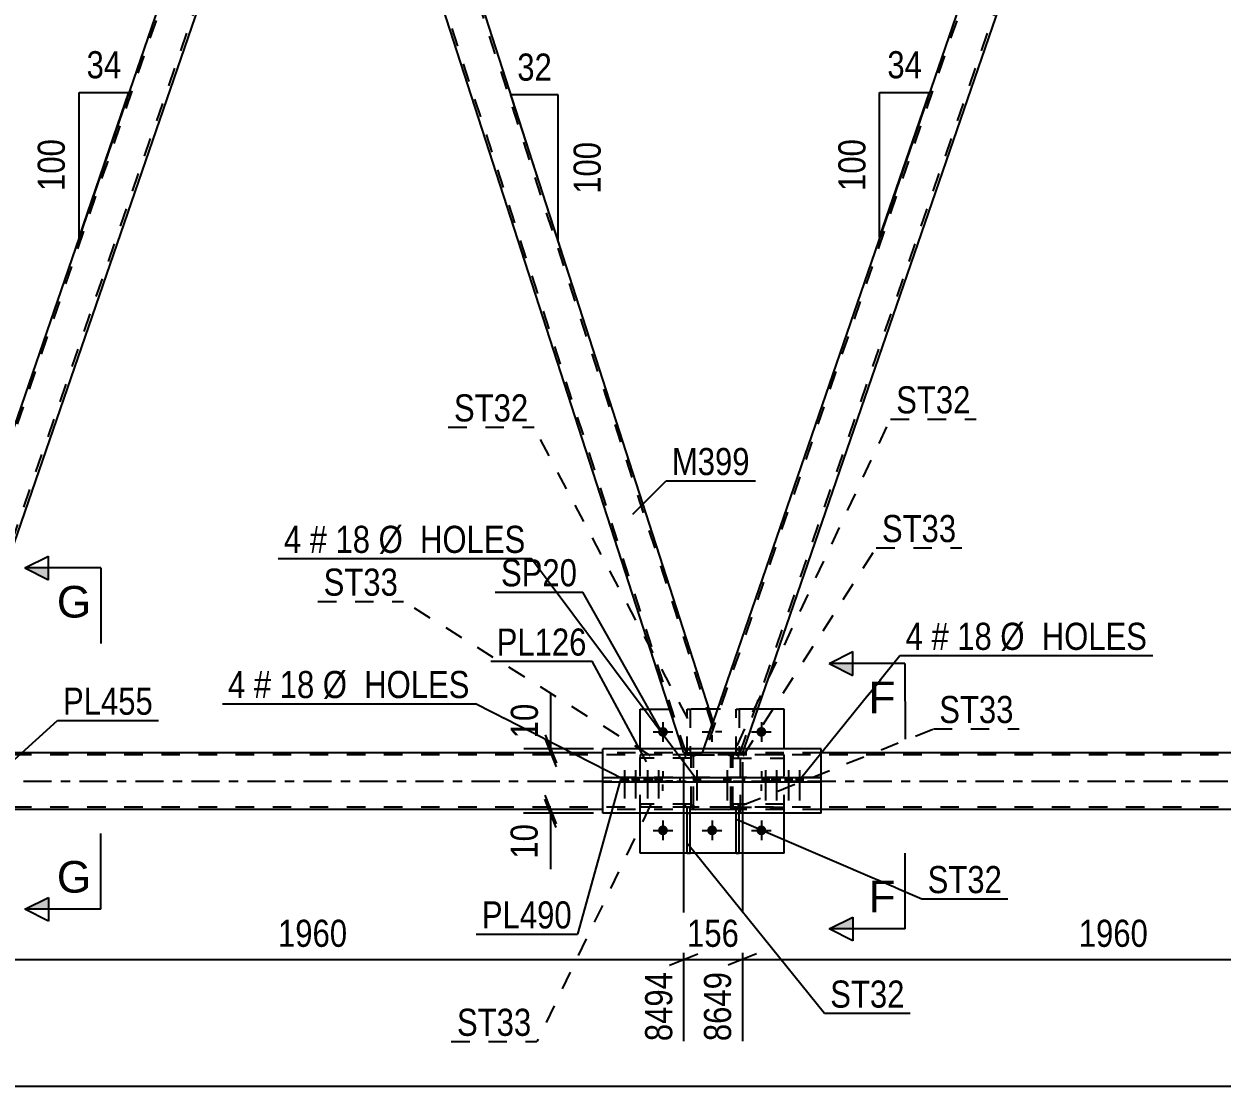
# Model space of a CAD drawing. Header units: millimetres. Extents: x -110 to 731, y -430 to 164.
# Drawn here: x 178.8 to 305.4, y -159 to -46.8 of the extents above; entities that cross this region are included whole.
import ezdxf

# ---------------------------------------------------------------- set-up
doc = ezdxf.new("R2010")
doc.units = ezdxf.units.MM
doc.linetypes.add('DXK_LINE_DOT2', pattern=[3.9198, 1.9599, -1.9599])
doc.linetypes.add('DXK_LINE_DOT3', pattern=[5.9187, 2.979, -0.9799, 0.9799, -0.9799])
doc.styles.add('Arial', font='ARIAL.TTF', dxfattribs={"height": 0.2})
doc.styles.add('Arial Narrow', font='ARIALN.TTF', dxfattribs={"height": 0.2})

# ---------------------------------------------------------------- blocks, each defined once
blk = doc.blocks.new('Part-570343290-41622 - 41617')
at = {"color": 7, "linetype": 'DXK_LINE_DOT2'}
for p, q in [((208.07, -2), (166.14, -123.78)), ((169.86, -123.78), (211.79, -2)), ((207.67, -2.4), (207.81, -2)), ((207.81, -2), (212.04, -2)), ((212.04, -2), (210.55, -6.32)), ((167.03, -120.47), (165.89, -123.78)), ((170.12, -123.78), (165.89, -123.78)), ((170.25, -123.38), (170.12, -123.78))]:
    blk.add_line(p, q, dxfattribs=at)
at = {"color": 2, "linetype": 'Continuous'}
for p, q in [((207.67, -2.4), (167.03, -120.47)), ((210.55, -6.32), (170.25, -123.38))]:
    blk.add_line(p, q, dxfattribs=at)
blk = doc.blocks.new('Part-570343290-41654 - 41617')
at = {"color": 7, "linetype": 'DXK_LINE_DOT2'}
for p, q in [((254.07, -124.03), (254.07, -119.18)), ((254.07, -119.18), (254.39, -119.18)), ((254.39, -119.18), (254.39, -124.03)), ((254.07, -123.43), (254.39, -123.43)), ((254.39, -124.03), (254.07, -124.03))]:
    blk.add_line(p, q, dxfattribs=at)
blk = doc.blocks.new('Part-570343290-41623 - 41617')
at = {"color": 2, "linetype": 'Continuous'}
for p, q in [((211.9, -2.4), (210.55, -6.32)), ((251.64, -120.47), (213.49, -2.4)), ((248.38, -123.38), (210.55, -6.32)), ((250.63, -123.38), (251.64, -120.47))]:
    blk.add_line(p, q, dxfattribs=at)
at = {"color": 7, "linetype": 'DXK_LINE_DOT2'}
for p, q in [((212.04, -2), (211.9, -2.4)), ((213.36, -2), (212.04, -2)), ((251.51, -120.84), (213.11, -2)), ((213.49, -2.4), (213.36, -2)), ((248.76, -123.78), (210.68, -5.94)), ((248.5, -123.78), (248.38, -123.38)), ((248.5, -123.78), (250.49, -123.78)), ((250.49, -123.78), (250.63, -123.38))]:
    blk.add_line(p, q, dxfattribs=at)
blk = doc.blocks.new('Part-570343290-41624 - 41617')
at = {"color": 7, "linetype": 'DXK_LINE_DOT2'}
for p, q in [((292.67, -2), (250.75, -123.78)), ((254.47, -123.78), (296.4, -2)), ((292.28, -2.41), (292.42, -2)), ((292.42, -2), (296.65, -2)), ((296.65, -2), (295.16, -6.32)), ((251.64, -120.47), (250.49, -123.78)), ((254.72, -123.78), (250.49, -123.78)), ((254.86, -123.38), (254.72, -123.78))]:
    blk.add_line(p, q, dxfattribs=at)
at = {"color": 2, "linetype": 'Continuous'}
for p, q in [((292.28, -2.41), (251.64, -120.47)), ((295.16, -6.32), (254.86, -123.38))]:
    blk.add_line(p, q, dxfattribs=at)
blk = doc.blocks.new('Bolt-570343290-41820 - 41617')
at = {"linetype": 'Continuous'}
for points in [[(250.27, -126.41), (249.55, -126.41), (249.55, -126.89), (250.27, -126.89)], [(250.27, -126.41), (249.55, -126.41), (249.55, -126.89), (250.27, -126.89)], [(253.47, -126.41), (252.75, -126.41), (252.75, -126.89), (253.47, -126.89)], [(253.47, -126.41), (252.75, -126.41), (252.75, -126.89), (253.47, -126.89)]]:
    blk.add_hatch(color=1, dxfattribs=at).paths.add_polyline_path(points)
at = {"color": 1, "linetype": 'Continuous'}
for p, q in [((249.55, -126.41), (249.55, -126.89)), ((249.55, -126.41), (249.55, -126.89)), ((249.91, -125.61), (249.91, -128.81)), ((249.91, -125.61), (249.91, -128.81)), ((250.27, -126.41), (250.27, -126.89)), ((250.27, -126.41), (250.27, -126.89)), ((252.75, -126.41), (252.75, -126.89)), ((252.75, -126.41), (252.75, -126.89)), ((253.11, -125.61), (253.11, -128.81)), ((253.11, -125.61), (253.11, -128.81)), ((253.47, -126.41), (253.47, -126.89)), ((253.47, -126.41), (253.47, -126.89))]:
    blk.add_line(p, q, dxfattribs=at)
blk = doc.blocks.new('Part-570343290-41756 - 41617')
at = {"color": 2, "linetype": 'Continuous'}
for p, q in [((239.98, -126.41), (239.98, -126.41)), ((239.98, -126.41), (245.17, -126.41)), ((239.98, -126.89), (239.98, -126.41)), ((245.17, -126.41), (248.11, -126.41)), ((245.17, -126.41), (245.17, -126.89)), ((248.11, -126.41), (254.91, -126.41)), ((248.11, -126.41), (248.11, -126.89)), ((254.91, -126.41), (257.84, -126.41)), ((254.91, -126.41), (254.91, -126.89)), ((257.84, -126.41), (263.03, -126.41)), ((257.84, -126.41), (257.84, -126.89)), ((263.03, -126.89), (263.03, -126.41)), ((245.17, -126.89), (239.98, -126.89)), ((263.03, -126.89), (245.17, -126.89)), ((248.11, -126.89), (245.17, -126.89)), ((254.91, -126.89), (248.11, -126.89)), ((257.84, -126.89), (254.91, -126.89)), ((263.03, -126.89), (257.84, -126.89))]:
    blk.add_line(p, q, dxfattribs=at)
at = {"color": 7, "linetype": 'DXK_LINE_DOT2'}
for p, q in [((263.03, -126.41), (239.98, -126.41)), ((263.03, -126.41), (263.03, -126.41)), ((239.98, -126.89), (239.98, -126.89)), ((245.17, -126.89), (239.98, -126.89)), ((263.03, -126.89), (263.03, -126.89)), ((263.03, -126.89), (263.03, -126.89))]:
    blk.add_line(p, q, dxfattribs=at)
blk = doc.blocks.new('Part-570343290-41693 - 41617')
at = {"color": 2, "linetype": 'Continuous'}
for p, q in [((263.03, -123.38), (239.98, -123.38)), ((239.98, -126.41), (239.98, -123.38)), ((263.03, -126.41), (263.03, -123.38)), ((239.98, -130.18), (239.98, -126.89)), ((263.03, -130.18), (263.03, -126.89)), ((263.03, -130.18), (239.98, -130.18))]:
    blk.add_line(p, q, dxfattribs=at)
at = {"color": 7, "linetype": 'DXK_LINE_DOT2'}
for p, q in [((239.98, -126.89), (239.98, -126.41)), ((263.03, -126.89), (263.03, -126.41))]:
    blk.add_line(p, q, dxfattribs=at)
blk = doc.blocks.new('Part-570343290-41633 - 41617')
at = {"color": 7, "linetype": 'DXK_LINE_DOT2'}
for p, q in [((657.82, -124.02), (-46.17, -124.02)), ((263.03, -123.78), (239.98, -123.78)), ((657.82, -129.54), (-46.17, -129.54)), ((263.03, -129.78), (239.98, -129.78))]:
    blk.add_line(p, q, dxfattribs=at)
at = {"color": 2, "linetype": 'Continuous'}
for p, q in [((239.98, -123.78), (176.91, -123.78)), ((325.55, -123.78), (263.03, -123.78)), ((239.98, -129.78), (176.91, -129.78)), ((325.55, -129.78), (263.03, -129.78))]:
    blk.add_line(p, q, dxfattribs=at)
at = {"color": 7, "linetype": 'DXK_LINE_DOT3'}
blk.add_line((-46.17, -126.78), (657.82, -126.78), dxfattribs=at)
blk = doc.blocks.new('Bolt-570343290-41766 - 41617')
at = {"linetype": 'Continuous'}
for points in [[(246.84, -121.58, -1), (245.8, -121.58, -1)], [(257.24, -121.58, -1), (256.2, -121.58, -1)], [(246.84, -131.98, -1), (245.8, -131.98, -1)], [(252.04, -131.98, -1), (251, -131.98, -1)], [(257.24, -131.98, -1), (256.2, -131.98, -1)]]:
    blk.add_hatch(color=1, dxfattribs=at).paths.add_polyline_path(points)
at = {"color": 1, "linetype": 'Continuous'}
for p, q in [((246.32, -120.54), (246.32, -122.62)), ((251.52, -120.54), (251.52, -121.24)), ((256.72, -120.54), (256.72, -122.62)), ((245.28, -121.58), (247.36, -121.58)), ((250.48, -121.58), (251.17, -121.58)), ((251.52, -122.62), (251.52, -121.93)), ((252.56, -121.58), (251.87, -121.58)), ((255.68, -121.58), (257.76, -121.58)), ((246.32, -125.74), (246.32, -126.44)), ((256.72, -125.74), (256.72, -126.44)), ((245.28, -126.78), (245.97, -126.78)), ((246.32, -127.82), (246.32, -127.13)), ((247.36, -126.78), (246.67, -126.78)), ((255.68, -126.78), (256.37, -126.78)), ((256.72, -127.82), (256.72, -127.13)), ((257.76, -126.78), (257.07, -126.78)), ((246.32, -130.94), (246.32, -133.02)), ((251.52, -130.94), (251.52, -133.02)), ((256.72, -130.94), (256.72, -133.02)), ((245.28, -131.98), (247.36, -131.98)), ((250.48, -131.98), (252.56, -131.98)), ((255.68, -131.98), (257.76, -131.98))]:
    blk.add_line(p, q, dxfattribs=at)
blk = doc.blocks.new('Part-570343290-41649 - 41617')
at = {"color": 7, "linetype": 'DXK_LINE_DOT2'}
for p, q in [((249.61, -123.82), (249.8, -123.78)), ((249.8, -123.78), (249.61, -123.82)), ((249.63, -124.09), (249.71, -124.04)), ((249.71, -124.04), (249.8, -124.02)), ((253.24, -123.78), (249.8, -123.78)), ((249.8, -124.02), (253.24, -124.02)), ((253.24, -123.78), (253.42, -123.82)), ((253.42, -123.82), (253.24, -123.78)), ((253.24, -124.02), (253.33, -124.04)), ((253.33, -124.04), (253.41, -124.09)), ((249.32, -124.26), (249.35, -124.08)), ((249.35, -124.08), (249.32, -124.26)), ((249.32, -129.3), (249.32, -124.26)), ((249.56, -124.26), (249.58, -124.17)), ((249.56, -129.3), (249.56, -124.26)), ((249.58, -124.17), (249.63, -124.09)), ((253.41, -124.09), (253.46, -124.17)), ((253.46, -124.17), (253.48, -124.26)), ((253.48, -129.3), (253.48, -124.26)), ((253.68, -124.08), (253.72, -124.26)), ((253.72, -124.26), (253.68, -124.08)), ((253.72, -129.3), (253.72, -124.26)), ((249.36, -129.49), (249.32, -129.3)), ((249.32, -129.3), (249.36, -129.49)), ((249.58, -129.4), (249.56, -129.3)), ((249.63, -129.47), (249.58, -129.4)), ((249.8, -129.78), (249.62, -129.75)), ((249.62, -129.75), (249.8, -129.78)), ((249.71, -129.53), (249.63, -129.47)), ((249.8, -129.54), (249.71, -129.53)), ((253.24, -129.54), (249.8, -129.54)), ((253.24, -129.78), (249.8, -129.78)), ((253.33, -129.52), (253.24, -129.54)), ((253.42, -129.75), (253.24, -129.78)), ((253.24, -129.78), (253.42, -129.75)), ((253.41, -129.47), (253.33, -129.52)), ((253.46, -129.39), (253.41, -129.47)), ((253.48, -129.3), (253.46, -129.39)), ((253.72, -129.3), (253.68, -129.49)), ((253.68, -129.49), (253.72, -129.3))]:
    blk.add_line(p, q, dxfattribs=at)
at = {"color": 7, "linetype": 'DXK_LINE_DOT3'}
blk.add_line((251.52, -126.78), (251.52, -126.78), dxfattribs=at)
at = {"color": 7, "linetype": 'DXK_LINE_DOT2'}
for centre, start, end in [((249.8, -124.26), 112.5057, 157.5057), ((249.8, -124.26), 112.5057, 157.5057), ((253.24, -124.26), 22.5057, 67.5057), ((253.24, -124.26), 22.5057, 67.5057), ((249.8, -129.3), 202.5057, 247.5057), ((249.8, -129.3), 202.5057, 247.5057), ((253.24, -129.3), 292.5057, 337.5057), ((253.24, -129.3), 292.5057, 337.5057)]:
    blk.add_arc(centre, 0.48, start, end, dxfattribs=at)
blk = doc.blocks.new('Part-570343290-41651 - 41617')
at = {"color": 7, "linetype": 'DXK_LINE_DOT2'}
for p, q in [((249.19, -129.55), (248.87, -129.55)), ((248.87, -130.18), (248.87, -129.55)), ((248.87, -130.15), (249.19, -130.15)), ((249.19, -130.18), (249.19, -129.55))]:
    blk.add_line(p, q, dxfattribs=at)
at = {"color": 2, "linetype": 'Continuous'}
for p, q in [((248.87, -134.38), (248.87, -130.18)), ((249.19, -134.38), (249.19, -130.18)), ((248.87, -134.38), (249.19, -134.38))]:
    blk.add_line(p, q, dxfattribs=at)
blk = doc.blocks.new('Part-570343290-41652 - 41617')
at = {"color": 7, "linetype": 'DXK_LINE_DOT2'}
for p, q in [((254.39, -129.55), (254.07, -129.55)), ((254.07, -130.18), (254.07, -129.55)), ((254.07, -130.15), (254.39, -130.15)), ((254.39, -130.18), (254.39, -129.55))]:
    blk.add_line(p, q, dxfattribs=at)
at = {"color": 2, "linetype": 'Continuous'}
for p, q in [((254.07, -134.38), (254.07, -130.18)), ((254.39, -134.38), (254.39, -130.18)), ((254.07, -134.38), (254.39, -134.38))]:
    blk.add_line(p, q, dxfattribs=at)
blk = doc.blocks.new('Part-570343290-41653 - 41617')
at = {"color": 7, "linetype": 'DXK_LINE_DOT2'}
for p, q in [((248.87, -124.03), (248.87, -119.18)), ((248.87, -119.18), (249.19, -119.18)), ((249.19, -119.18), (249.19, -124.03)), ((248.87, -123.43), (249.19, -123.43)), ((249.19, -124.03), (248.87, -124.03))]:
    blk.add_line(p, q, dxfattribs=at)
blk = doc.blocks.new('Part-570343290-41655 - 41617')
at = {"color": 7, "linetype": 'DXK_LINE_DOT2'}
for p, q in [((249.32, -129.22), (243.92, -129.22)), ((243.92, -129.22), (243.92, -129.54)), ((249.32, -129.54), (243.92, -129.54)), ((248.72, -129.54), (248.72, -129.22)), ((249.32, -129.54), (249.32, -129.22))]:
    blk.add_line(p, q, dxfattribs=at)
blk = doc.blocks.new('Part-570343290-41656 - 41617')
at = {"color": 7, "linetype": 'DXK_LINE_DOT2'}
for p, q in [((249.32, -124.02), (243.92, -124.02)), ((243.92, -124.02), (243.92, -124.34)), ((248.72, -124.34), (248.72, -124.02)), ((249.32, -124.34), (249.32, -124.02)), ((249.32, -124.34), (243.92, -124.34))]:
    blk.add_line(p, q, dxfattribs=at)
blk = doc.blocks.new('Part-570343290-41657 - 41617')
at = {"color": 7, "linetype": 'DXK_LINE_DOT2'}
for p, q in [((259.12, -129.22), (253.72, -129.22)), ((253.72, -129.22), (253.72, -129.54)), ((253.72, -129.54), (259.12, -129.54)), ((254.32, -129.54), (254.32, -129.22)), ((259.12, -129.54), (259.12, -129.22))]:
    blk.add_line(p, q, dxfattribs=at)
blk = doc.blocks.new('Part-570343290-41658 - 41617')
at = {"color": 7, "linetype": 'DXK_LINE_DOT2'}
for p, q in [((259.12, -124.02), (253.72, -124.02)), ((253.72, -124.02), (253.72, -124.34)), ((254.32, -124.34), (254.32, -124.02)), ((259.12, -124.34), (259.12, -124.02)), ((253.72, -124.34), (259.12, -124.34))]:
    blk.add_line(p, q, dxfattribs=at)
blk = doc.blocks.new('Part-570343290-41659 - 41617')
at = {"color": 2, "linetype": 'Continuous'}
for p, q in [((243.92, -123.38), (243.92, -119.18)), ((243.92, -119.18), (247.02, -119.18)), ((252.08, -119.18), (251.22, -119.18)), ((259.12, -119.18), (256.31, -119.18)), ((259.12, -123.38), (259.12, -119.18)), ((243.92, -134.38), (243.92, -130.18)), ((259.12, -134.38), (259.12, -130.18)), ((259.12, -134.38), (243.92, -134.38))]:
    blk.add_line(p, q, dxfattribs=at)
at = {"color": 7, "linetype": 'DXK_LINE_DOT2'}
for p, q in [((251.22, -119.18), (247.02, -119.18)), ((256.31, -119.18), (252.08, -119.18)), ((243.92, -130.18), (243.92, -123.38)), ((259.12, -130.18), (259.12, -123.38))]:
    blk.add_line(p, q, dxfattribs=at)
blk = doc.blocks.new('Part-570343290-41732 - 41617')
at = {"color": 2, "linetype": 'Continuous'}
for p, q in [((296.51, -2.41), (295.16, -6.32)), ((336.25, -120.47), (298.1, -2.41)), ((332.98, -123.38), (295.16, -6.32)), ((336.08, -120.93), (335.24, -123.38)), ((336.25, -120.47), (336.08, -120.93))]:
    blk.add_line(p, q, dxfattribs=at)
at = {"color": 7, "linetype": 'DXK_LINE_DOT2'}
for p, q in [((296.65, -2), (296.51, -2.41)), ((297.97, -2), (296.65, -2)), ((336.11, -120.84), (297.72, -2)), ((298.1, -2.41), (297.97, -2)), ((333.37, -123.78), (295.29, -5.94)), ((336.08, -120.93), (336.23, -120.52)), ((333.11, -123.78), (332.98, -123.38)), ((335.1, -123.78), (333.11, -123.78)), ((335.24, -123.38), (335.1, -123.78))]:
    blk.add_line(p, q, dxfattribs=at)
blk = doc.blocks.new('Part-570343290-41743 - 41617')
at = {"color": 7, "linetype": 'DXK_LINE_DOT2'}
for p, q in [((254.52, -123.38), (248.52, -123.38)), ((248.52, -130.18), (248.52, -123.38)), ((254.52, -130.18), (254.52, -123.38)), ((254.52, -130.18), (248.52, -130.18))]:
    blk.add_line(p, q, dxfattribs=at)
blk = doc.blocks.new('Bolt-570343290-41819 - 41617')
at = {"linetype": 'Continuous'}
for points in [[(242.62, -126.41), (241.9, -126.41), (241.9, -126.89), (242.62, -126.89)], [(243.78, -126.41), (243.06, -126.41), (243.06, -126.89), (243.78, -126.89)], [(245.06, -126.41), (244.34, -126.41), (244.34, -126.89), (245.06, -126.89)], [(246.22, -126.41), (245.5, -126.41), (245.5, -126.89), (246.22, -126.89)]]:
    blk.add_hatch(color=1, dxfattribs=at).paths.add_polyline_path(points)
at = {"color": 1, "linetype": 'Continuous'}
for p, q in [((241.9, -126.41), (241.9, -126.89)), ((242.26, -125.61), (242.26, -128.61)), ((242.62, -126.41), (242.62, -126.89)), ((243.06, -126.41), (243.06, -126.89)), ((243.42, -125.61), (243.42, -128.61)), ((243.78, -126.41), (243.78, -126.89)), ((244.34, -126.41), (244.34, -126.89)), ((244.7, -125.61), (244.7, -128.61)), ((245.06, -126.41), (245.06, -126.89)), ((245.5, -126.41), (245.5, -126.89)), ((245.86, -125.61), (245.86, -128.61)), ((246.22, -126.41), (246.22, -126.89))]:
    blk.add_line(p, q, dxfattribs=at)
blk = doc.blocks.new('Bolt-570343290-41821 - 41617')
at = {"linetype": 'Continuous'}
for points in [[(257.51, -126.41), (256.79, -126.41), (256.79, -126.89), (257.51, -126.89)], [(258.67, -126.41), (257.95, -126.41), (257.95, -126.89), (258.67, -126.89)], [(259.95, -126.41), (259.23, -126.41), (259.23, -126.89), (259.95, -126.89)], [(261.12, -126.41), (260.4, -126.41), (260.4, -126.89), (261.12, -126.89)]]:
    blk.add_hatch(color=1, dxfattribs=at).paths.add_polyline_path(points)
at = {"color": 1, "linetype": 'Continuous'}
for p, q in [((256.79, -126.41), (256.79, -126.89)), ((257.15, -125.61), (257.15, -128.81)), ((257.51, -126.41), (257.51, -126.89)), ((257.95, -126.41), (257.95, -126.89)), ((258.31, -125.61), (258.31, -128.81)), ((258.67, -126.41), (258.67, -126.89)), ((259.23, -126.41), (259.23, -126.89)), ((259.59, -125.61), (259.59, -128.81)), ((259.95, -126.41), (259.95, -126.89)), ((260.4, -126.41), (260.4, -126.89)), ((260.76, -125.61), (260.76, -128.81)), ((261.12, -126.41), (261.12, -126.89))]:
    blk.add_line(p, q, dxfattribs=at)
blk = doc.blocks.new('AngleDimension-570343290-62117 - 41617')
at = {"color": 7, "linetype": 'Continuous'}
for p, q in [((235.24, -54.31), (230.26, -54.31)), ((235.24, -69.73), (230.26, -54.31)), ((235.24, -69.73), (235.24, -54.31)), ((236.31, -73.02), (235.24, -69.73))]:
    blk.add_line(p, q, dxfattribs=at)
at = {"color": 0}
for points in [[(235.18, -53.41), (235.18, -49.21), (230.33, -49.21), (230.33, -53.41)], [(240.34, -58.68), (236.14, -58.68), (236.14, -65.36), (240.34, -65.36)]]:
    blk.add_wipeout(points, dxfattribs=at)
at = {"color": 3, "style": 'Arial Narrow'}
blk.add_text('32', height=2.863, dxfattribs=at).set_placement((230.93, -52.81))
blk.add_text('100', height=2.863, rotation=90.0002, dxfattribs=at).set_placement((239.74, -64.76))
blk = doc.blocks.new('AngleDimension-570343290-62147 - 41617')
at = {"color": 7, "linetype": 'Continuous'}
for p, q in [((269.22, -54.06), (274.5, -54.06)), ((269.22, -69.38), (274.5, -54.06)), ((269.22, -69.38), (269.22, -54.06)), ((272.07, -61.12), (274.5, -54.06))]:
    blk.add_line(p, q, dxfattribs=at)
at = {"color": 0}
for points in [[(274.29, -53.16), (274.29, -48.96), (269.43, -48.96), (269.43, -53.16)], [(268.32, -58.38), (264.12, -58.38), (264.12, -65.06), (268.32, -65.06)]]:
    blk.add_wipeout(points, dxfattribs=at)
at = {"color": 3, "style": 'Arial Narrow'}
blk.add_text('34', height=2.863, dxfattribs=at).set_placement((270.03, -52.56))
blk.add_text('100', height=2.863, rotation=90.0002, dxfattribs=at).set_placement((267.72, -64.46))
blk = doc.blocks.new('StraightDimension-570343290-65293 - 41617')
at = {"color": 7, "linetype": 'Continuous'}
for p, q in [((254.72, -124.78), (254.72, -154.24)), ((333.11, -124.78), (333.11, -156.07)), ((256.22, -145.03), (253.22, -146.23)), ((331.61, -146.23), (334.61, -145.03)), ((254.72, -145.63), (333.11, -145.63))]:
    blk.add_line(p, q, dxfattribs=at)
at = {"color": 0}
blk.add_wipeout([(298.18, -144.88), (298.18, -140.68), (289.66, -140.68), (289.66, -144.88)], dxfattribs=at)
at = {"color": 3, "style": 'Arial Narrow'}
blk.add_text('1960', height=2.863, dxfattribs=at).set_placement((290.26, -144.28))
at = {"color": 0, "linetype": 'Continuous'}
blk.add_wipeout([(332.51, -146.33), (328.31, -146.33), (328.31, -156.67), (332.51, -156.67)], dxfattribs=at)
at = {"color": 3, "linetype": 'Continuous', "style": 'Arial Narrow'}
blk.add_text('10609', height=2.863, rotation=90.0002, dxfattribs=at).set_placement((331.91, -156.07))
blk = doc.blocks.new('AngleDimension-570343290-62119 - 41617')
at = {"color": 7, "linetype": 'Continuous'}
for p, q in [((184.62, -54.06), (189.89, -54.06)), ((184.62, -69.38), (189.89, -54.06)), ((184.62, -69.38), (184.62, -54.06)), ((187.46, -61.12), (189.89, -54.06))]:
    blk.add_line(p, q, dxfattribs=at)
at = {"color": 0}
for points in [[(189.68, -53.16), (189.68, -48.96), (184.82, -48.96), (184.82, -53.16)], [(183.72, -58.38), (179.52, -58.38), (179.52, -65.06), (183.72, -65.06)]]:
    blk.add_wipeout(points, dxfattribs=at)
at = {"color": 3, "style": 'Arial Narrow'}
blk.add_text('34', height=2.863, dxfattribs=at).set_placement((185.42, -52.56))
blk.add_text('100', height=2.863, rotation=90.0002, dxfattribs=at).set_placement((183.12, -64.46))
blk = doc.blocks.new('StraightDimension-570343290-65295 - 41617')
at = {"color": 7, "linetype": 'Continuous'}
for p, q in [((170.12, -124.78), (170.12, -154.24)), ((248.5, -124.78), (248.5, -154.24)), ((171.62, -145.03), (168.62, -146.23)), ((247, -146.23), (250, -145.03)), ((170.12, -145.63), (248.5, -145.63))]:
    blk.add_line(p, q, dxfattribs=at)
at = {"color": 0}
blk.add_wipeout([(213.57, -144.88), (213.57, -140.68), (205.05, -140.68), (205.05, -144.88)], dxfattribs=at)
at = {"color": 3, "style": 'Arial Narrow'}
blk.add_text('1960', height=2.863, dxfattribs=at).set_placement((205.65, -144.28))
at = {"color": 0, "linetype": 'Continuous'}
blk.add_wipeout([(247.9, -146.33), (243.7, -146.33), (243.7, -154.84), (247.9, -154.84)], dxfattribs=at)
at = {"color": 3, "linetype": 'Continuous', "style": 'Arial Narrow'}
blk.add_text('8494', height=2.863, rotation=90.0002, dxfattribs=at).set_placement((247.3, -154.24))
blk = doc.blocks.new('StraightDimension-570343290-62275 - 41617')
at = {"color": 7, "linetype": 'Continuous'}
blk.add_line((-55.67, -158.98), (689.37, -158.98), dxfattribs=at)
blk = doc.blocks.new('StraightDimension-570343290-62504 - 41617')
at = {"color": 7, "linetype": 'Continuous'}
for p, q in [((233.83, -128.28), (235.03, -131.28)), ((235.03, -131.68), (233.83, -128.68)), ((238.98, -129.78), (231.58, -129.78)), ((238.98, -130.18), (231.58, -130.18)), ((234.43, -130.18), (234.43, -129.78)), ((234.43, -130.18), (234.43, -136.09)), ((234.43, -130.18), (234.43, -136.09))]:
    blk.add_line(p, q, dxfattribs=at)
at = {"color": 0}
blk.add_wipeout([(233.68, -130.71), (229.48, -130.71), (229.48, -135.57), (233.68, -135.57)], dxfattribs=at)
at = {"color": 3, "style": 'Arial Narrow'}
blk.add_text('10', height=2.863, rotation=90.0002, dxfattribs=at).set_placement((233.08, -134.97))
blk = doc.blocks.new('StraightDimension-570343290-62506 - 41617')
at = {"color": 7, "linetype": 'Continuous'}
for p, q in [((234.46, -123.38), (234.46, -117.48)), ((234.46, -123.38), (234.46, -117.48)), ((233.86, -121.88), (235.06, -124.88)), ((235.06, -125.28), (233.86, -122.28)), ((238.98, -123.38), (231.61, -123.38)), ((238.98, -123.78), (231.61, -123.78)), ((234.46, -123.78), (234.46, -123.38))]:
    blk.add_line(p, q, dxfattribs=at)
at = {"color": 0}
blk.add_wipeout([(233.71, -118), (229.51, -118), (229.51, -122.86), (233.71, -122.86)], dxfattribs=at)
at = {"color": 3, "style": 'Arial Narrow'}
blk.add_text('10', height=2.863, rotation=90.0002, dxfattribs=at).set_placement((233.11, -122.26))
blk = doc.blocks.new('StraightDimension-570343290-65294 - 41617')
at = {"color": 7, "linetype": 'Continuous'}
for p, q in [((248.5, -124.78), (248.5, -154.24)), ((254.72, -124.78), (254.72, -154.24)), ((247, -146.23), (250, -145.03)), ((256.22, -145.03), (253.22, -146.23)), ((248.5, -145.63), (254.72, -145.63))]:
    blk.add_line(p, q, dxfattribs=at)
at = {"color": 0}
blk.add_wipeout([(254.96, -144.88), (254.96, -140.68), (248.27, -140.68), (248.27, -144.88)], dxfattribs=at)
at = {"color": 0, "linetype": 'Continuous'}
blk.add_wipeout([(254.12, -146.33), (249.92, -146.33), (249.92, -154.84), (254.12, -154.84)], dxfattribs=at)
at = {"color": 3, "style": 'Arial Narrow'}
blk.add_text('156', height=2.863, dxfattribs=at).set_placement((248.87, -144.28))
at = {"color": 3, "linetype": 'Continuous', "style": 'Arial Narrow'}
blk.add_text('8649', height=2.863, rotation=90.0002, dxfattribs=at).set_placement((253.52, -154.24))
blk = doc.blocks.new('SectionMark-570343290-88033 - 41617')
at = {"linetype": 'Continuous'}
for points in [[(266.39, -114.36), (266.39, -115.61), (263.89, -114.36)], [(266.4, -141.13), (266.4, -142.38), (263.9, -142.38)]]:
    blk.add_hatch(color=6, dxfattribs=at).paths.add_polyline_path(points)
at = {"color": 6, "linetype": 'Continuous'}
for p, q in [((263.89, -114.36), (266.39, -113.11)), ((266.39, -115.61), (266.39, -113.11)), ((271.89, -114.36), (263.89, -114.36)), ((263.89, -114.36), (266.39, -115.61)), ((271.89, -114.36), (271.9, -122.36)), ((271.9, -142.38), (271.9, -134.38)), ((263.9, -142.38), (266.4, -141.13)), ((266.4, -141.13), (266.4, -143.63)), ((271.9, -142.38), (263.9, -142.38)), ((266.4, -143.63), (263.9, -142.38))]:
    blk.add_line(p, q, dxfattribs=at)
at = {"color": 0, "linetype": 'Continuous'}
for points in [[(270.89, -119.61), (270.89, -116.11), (268.04, -116.11), (268.04, -119.61)], [(270.9, -140.63), (270.9, -137.13), (268.05, -137.13), (268.05, -140.63)]]:
    blk.add_wipeout(points, dxfattribs=at)
at = {"color": 3, "linetype": 'Continuous', "style": 'Arial'}
for p in [(268.04, -119.61), (268.05, -140.63)]:
    blk.add_text('F', height=3.34, rotation=0.0057, dxfattribs=at).set_placement(p)
blk = doc.blocks.new('Mark-570343290-88238 - 41617')
at = {"color": 0}
blk.add_wipeout([(232.1, -88.8), (232.1, -85.8), (224.24, -85.8), (224.24, -88.8)], dxfattribs=at)
blk.add_wipeout([(232.1, -88.8), (232.1, -85.8), (224.24, -85.8), (224.24, -88.8)], dxfattribs=at)
at = {"color": 30, "linetype": 'DXK_LINE_DOT2'}
for p in [(223.64, -89.4), (248.95, -120.17)]:
    blk.add_line(p, (232.7, -89.4), dxfattribs=at)
at = {"color": 3, "style": 'Arial Narrow'}
blk.add_text('ST32', height=2.863, dxfattribs=at).set_placement((224.24, -88.8))
blk = doc.blocks.new('Mark-570343290-57624 - 41617')
at = {"color": 0}
blk.add_wipeout([(255.49, -94.46), (255.49, -91.46), (247.27, -91.46), (247.27, -94.46)], dxfattribs=at)
blk.add_wipeout([(255.49, -94.46), (255.49, -91.46), (247.27, -91.46), (247.27, -94.46)], dxfattribs=at)
at = {"color": 30, "linetype": 'Continuous'}
for p, q in [((243.13, -98.6), (246.67, -95.06)), ((246.67, -95.06), (256.09, -95.06))]:
    blk.add_line(p, q, dxfattribs=at)
at = {"color": 3, "style": 'Arial Narrow'}
blk.add_text('M399', height=2.863, dxfattribs=at).set_placement((247.27, -94.46))
blk = doc.blocks.new('Mark-570343290-58076 - 41617')
at = {"color": 0}
blk.add_wipeout([(238.25, -113.53), (238.25, -110.53), (228.75, -110.53), (228.75, -113.53)], dxfattribs=at)
blk.add_wipeout([(238.25, -113.53), (238.25, -110.53), (228.75, -110.53), (228.75, -113.53)], dxfattribs=at)
at = {"color": 30, "linetype": 'Continuous'}
for p in [(228.15, -114.13), (244.6, -124.76)]:
    blk.add_line(p, (238.85, -114.13), dxfattribs=at)
at = {"color": 3, "style": 'Arial Narrow'}
blk.add_text('PL126', height=2.863, dxfattribs=at).set_placement((228.75, -113.53))
blk = doc.blocks.new('Mark-570343290-88235 - 41617')
at = {"color": 0}
blk.add_wipeout([(282.15, -138.61), (282.15, -135.61), (274.29, -135.61), (274.29, -138.61)], dxfattribs=at)
blk.add_wipeout([(282.15, -138.61), (282.15, -135.61), (274.29, -135.61), (274.29, -138.61)], dxfattribs=at)
at = {"color": 30, "linetype": 'Continuous'}
for p, q in [((254.17, -130.83), (273.69, -139.21)), ((273.69, -139.21), (282.75, -139.21))]:
    blk.add_line(p, q, dxfattribs=at)
at = {"color": 3, "style": 'Arial Narrow'}
blk.add_text('ST32', height=2.863, dxfattribs=at).set_placement((274.29, -138.61))
blk = doc.blocks.new('SectionMark-570343290-86918 - 41617')
at = {"linetype": 'Continuous'}
for points in [[(181.41, -104.26), (181.41, -105.51), (178.91, -104.26)], [(181.41, -139.06), (181.41, -140.31), (178.91, -140.31)]]:
    blk.add_hatch(color=6, dxfattribs=at).paths.add_polyline_path(points)
at = {"color": 6, "linetype": 'Continuous'}
for p, q in [((178.91, -104.26), (181.41, -103.01)), ((181.41, -105.51), (181.41, -103.01)), ((186.91, -104.26), (178.91, -104.26)), ((178.91, -104.26), (181.41, -105.51)), ((186.91, -104.26), (186.91, -112.26)), ((186.91, -140.31), (186.91, -132.31)), ((178.91, -140.31), (181.41, -139.06)), ((181.41, -139.06), (181.41, -141.56)), ((186.91, -140.31), (178.91, -140.31)), ((181.41, -141.56), (178.91, -140.31))]:
    blk.add_line(p, q, dxfattribs=at)
at = {"color": 0, "linetype": 'Continuous'}
for points in [[(185.91, -109.51), (185.91, -106.01), (182.28, -106.01), (182.28, -109.51)], [(185.91, -138.56), (185.91, -135.06), (182.28, -135.06), (182.28, -138.56)]]:
    blk.add_wipeout(points, dxfattribs=at)
at = {"color": 3, "linetype": 'Continuous', "style": 'Arial'}
for p in [(182.28, -109.51), (182.28, -138.56)]:
    blk.add_text('G', height=3.34, dxfattribs=at).set_placement(p)
blk = doc.blocks.new('Mark-570343290-58086 - 41617')
at = {"color": 0}
blk.add_wipeout([(237.25, -106.21), (237.25, -103.21), (229.21, -103.21), (229.21, -106.21)], dxfattribs=at)
blk.add_wipeout([(237.25, -106.21), (237.25, -103.21), (229.21, -103.21), (229.21, -106.21)], dxfattribs=at)
at = {"color": 30, "linetype": 'Continuous'}
for p in [(228.61, -106.81), (246.03, -121.29)]:
    blk.add_line(p, (237.85, -106.81), dxfattribs=at)
at = {"color": 3, "style": 'Arial Narrow'}
blk.add_text('SP20', height=2.863, dxfattribs=at).set_placement((229.21, -106.21))
blk = doc.blocks.new('Mark-570343290-58069 - 41617')
at = {"color": 0}
blk.add_wipeout([(192.43, -119.77), (192.43, -116.77), (182.93, -116.77), (182.93, -119.77)], dxfattribs=at)
blk.add_wipeout([(192.43, -119.77), (192.43, -116.77), (182.93, -116.77), (182.93, -119.77)], dxfattribs=at)
at = {"color": 30, "linetype": 'Continuous'}
for p, q in [((175.46, -126.6), (182.33, -120.37)), ((182.33, -120.37), (193.03, -120.37))]:
    blk.add_line(p, q, dxfattribs=at)
at = {"color": 3, "style": 'Arial Narrow'}
blk.add_text('PL455', height=2.863, dxfattribs=at).set_placement((182.93, -119.77))
blk = doc.blocks.new('Mark-570343290-58079 - 41617')
at = {"color": 0}
blk.add_wipeout([(236.7, -142.34), (236.7, -139.34), (227.19, -139.34), (227.19, -142.34)], dxfattribs=at)
blk.add_wipeout([(236.7, -142.34), (236.7, -139.34), (227.19, -139.34), (227.19, -142.34)], dxfattribs=at)
at = {"color": 30, "linetype": 'Continuous'}
for p in [(241.84, -126.6), (226.59, -142.94)]:
    blk.add_line(p, (237.3, -142.94), dxfattribs=at)
at = {"color": 3, "style": 'Arial Narrow'}
blk.add_text('PL490', height=2.863, dxfattribs=at).set_placement((227.19, -142.34))
blk = doc.blocks.new('Mark-570343290-88199 - 41617')
at = {"color": 0}
blk.add_wipeout([(232.41, -153.68), (232.41, -150.68), (224.56, -150.68), (224.56, -153.68)], dxfattribs=at)
blk.add_wipeout([(232.41, -153.68), (232.41, -150.68), (224.56, -150.68), (224.56, -153.68)], dxfattribs=at)
at = {"color": 30, "linetype": 'DXK_LINE_DOT2'}
for p in [(245.01, -129.3), (223.96, -154.28)]:
    blk.add_line(p, (233.01, -154.28), dxfattribs=at)
at = {"color": 3, "style": 'Arial Narrow'}
blk.add_text('ST33', height=2.863, dxfattribs=at).set_placement((224.56, -153.68))
blk = doc.blocks.new('Mark-570343290-88208 - 41617')
at = {"color": 0}
blk.add_wipeout([(277.31, -101.54), (277.31, -98.54), (269.46, -98.54), (269.46, -101.54)], dxfattribs=at)
blk.add_wipeout([(277.31, -101.54), (277.31, -98.54), (269.46, -98.54), (269.46, -101.54)], dxfattribs=at)
at = {"color": 30, "linetype": 'DXK_LINE_DOT2'}
for p, q in [((254.81, -124.1), (268.86, -102.14)), ((268.86, -102.14), (277.91, -102.14))]:
    blk.add_line(p, q, dxfattribs=at)
at = {"color": 3, "style": 'Arial Narrow'}
blk.add_text('ST33', height=2.863, dxfattribs=at).set_placement((269.46, -101.54))
blk = doc.blocks.new('Mark-570343290-88202 - 41617')
at = {"color": 0}
blk.add_wipeout([(218.32, -107.2), (218.32, -104.2), (210.47, -104.2), (210.47, -107.2)], dxfattribs=at)
blk.add_wipeout([(218.32, -107.2), (218.32, -104.2), (210.47, -104.2), (210.47, -107.2)], dxfattribs=at)
at = {"color": 30, "linetype": 'DXK_LINE_DOT2'}
for p in [(209.87, -107.8), (245.01, -124.1)]:
    blk.add_line(p, (218.92, -107.8), dxfattribs=at)
at = {"color": 3, "style": 'Arial Narrow'}
blk.add_text('ST33', height=2.863, dxfattribs=at).set_placement((210.47, -107.2))
blk = doc.blocks.new('Mark-570343290-88205 - 41617')
at = {"color": 0}
blk.add_wipeout([(283.37, -120.65), (283.37, -117.65), (275.52, -117.65), (275.52, -120.65)], dxfattribs=at)
blk.add_wipeout([(283.37, -120.65), (283.37, -117.65), (275.52, -117.65), (275.52, -120.65)], dxfattribs=at)
at = {"color": 30, "linetype": 'DXK_LINE_DOT2'}
for p, q in [((254.81, -129.3), (274.92, -121.25)), ((274.92, -121.25), (283.97, -121.25))]:
    blk.add_line(p, q, dxfattribs=at)
at = {"color": 3, "style": 'Arial Narrow'}
blk.add_text('ST33', height=2.863, dxfattribs=at).set_placement((275.52, -120.65))
blk = doc.blocks.new('Mark-570343290-88232 - 41617')
at = {"color": 0}
blk.add_wipeout([(271.85, -150.7), (271.85, -147.7), (264, -147.7), (264, -150.7)], dxfattribs=at)
blk.add_wipeout([(271.85, -150.7), (271.85, -147.7), (264, -147.7), (264, -150.7)], dxfattribs=at)
at = {"color": 30, "linetype": 'Continuous'}
for p, q in [((248.95, -133.4), (263.4, -151.3)), ((263.4, -151.3), (272.45, -151.3))]:
    blk.add_line(p, q, dxfattribs=at)
at = {"color": 3, "style": 'Arial Narrow'}
blk.add_text('ST32', height=2.863, dxfattribs=at).set_placement((264, -150.7))
blk = doc.blocks.new('Mark-570343290-88241 - 41617')
at = {"color": 0}
blk.add_wipeout([(278.82, -87.95), (278.82, -84.95), (270.97, -84.95), (270.97, -87.95)], dxfattribs=at)
blk.add_wipeout([(278.82, -87.95), (278.82, -84.95), (270.97, -84.95), (270.97, -87.95)], dxfattribs=at)
at = {"color": 30, "linetype": 'DXK_LINE_DOT2'}
for p, q in [((254.15, -123.05), (270.37, -88.55)), ((270.37, -88.55), (279.42, -88.55))]:
    blk.add_line(p, q, dxfattribs=at)
at = {"color": 3, "style": 'Arial Narrow'}
blk.add_text('ST32', height=2.863, dxfattribs=at).set_placement((270.97, -87.95))
blk = doc.blocks.new('Mark-570343290-88270 - 41617')
at = {"color": 0}
for points in [[(202.2, -118.01), (202.2, -115.01), (200.37, -115.01), (200.37, -118.01)], [(204.93, -118.01), (204.93, -115.01), (203.1, -115.01), (203.1, -118.01)], [(209.48, -118.01), (209.48, -115.01), (205.83, -115.01), (205.83, -118.01)], [(225.91, -118.01), (225.91, -115.01), (210.38, -115.01), (210.38, -118.01)]]:
    blk.add_wipeout(points, dxfattribs=at)
for points in [[(202.2, -118.01), (202.2, -115.01), (200.37, -115.01), (200.37, -118.01)], [(204.93, -118.01), (204.93, -115.01), (203.1, -115.01), (203.1, -118.01)], [(209.48, -118.01), (209.48, -115.01), (205.83, -115.01), (205.83, -118.01)], [(225.91, -118.01), (225.91, -115.01), (210.38, -115.01), (210.38, -118.01)]]:
    blk.add_wipeout(points, dxfattribs=at)
at = {"color": 7, "linetype": 'Continuous'}
for p in [(199.77, -118.61), (242.26, -126.65)]:
    blk.add_line(p, (226.51, -118.61), dxfattribs=at)
at = {"color": 3, "style": 'Arial Narrow'}
for s, height, p in [('4', 2.86, (200.37, -118.01)), ('#', 2.86, (203.1, -118.01)), ('18', 2.863, (205.83, -118.01)), ('Ø  HOLES', 2.863, (210.38, -118.01))]:
    blk.add_text(s, height=height, dxfattribs=at).set_placement(p)
blk = doc.blocks.new('Mark-570343290-88271 - 41617')
at = {"color": 0}
for points in [[(208.1, -102.68), (208.1, -99.68), (206.27, -99.68), (206.27, -102.68)], [(210.82, -102.68), (210.82, -99.68), (209, -99.68), (209, -102.68)], [(215.38, -102.68), (215.38, -99.68), (211.72, -99.68), (211.72, -102.68)], [(231.81, -102.68), (231.81, -99.68), (216.28, -99.68), (216.28, -102.68)]]:
    blk.add_wipeout(points, dxfattribs=at)
for points in [[(208.1, -102.68), (208.1, -99.68), (206.27, -99.68), (206.27, -102.68)], [(210.82, -102.68), (210.82, -99.68), (209, -99.68), (209, -102.68)], [(215.38, -102.68), (215.38, -99.68), (211.72, -99.68), (211.72, -102.68)], [(231.81, -102.68), (231.81, -99.68), (216.28, -99.68), (216.28, -102.68)]]:
    blk.add_wipeout(points, dxfattribs=at)
at = {"color": 7, "linetype": 'Continuous'}
for p in [(205.67, -103.28), (249.91, -126.65)]:
    blk.add_line(p, (232.41, -103.28), dxfattribs=at)
at = {"color": 3, "style": 'Arial Narrow'}
for s, height, p in [('4', 2.86, (206.27, -102.68)), ('#', 2.86, (209, -102.68)), ('18', 2.863, (211.72, -102.68)), ('Ø  HOLES', 2.863, (216.28, -102.68))]:
    blk.add_text(s, height=height, dxfattribs=at).set_placement(p)
blk = doc.blocks.new('Mark-570343290-88272 - 41617')
at = {"color": 0}
for points in [[(273.79, -112.92), (273.79, -109.92), (271.96, -109.92), (271.96, -112.92)], [(276.52, -112.92), (276.52, -109.92), (274.69, -109.92), (274.69, -112.92)], [(281.07, -112.92), (281.07, -109.92), (277.42, -109.92), (277.42, -112.92)], [(297.5, -112.92), (297.5, -109.92), (281.97, -109.92), (281.97, -112.92)]]:
    blk.add_wipeout(points, dxfattribs=at)
for points in [[(273.79, -112.92), (273.79, -109.92), (271.96, -109.92), (271.96, -112.92)], [(276.52, -112.92), (276.52, -109.92), (274.69, -109.92), (274.69, -112.92)], [(281.07, -112.92), (281.07, -109.92), (277.42, -109.92), (277.42, -112.92)], [(297.5, -112.92), (297.5, -109.92), (281.97, -109.92), (281.97, -112.92)]]:
    blk.add_wipeout(points, dxfattribs=at)
at = {"color": 7, "linetype": 'Continuous'}
for p, q in [((260.76, -126.65), (271.36, -113.52)), ((271.36, -113.52), (298.1, -113.52))]:
    blk.add_line(p, q, dxfattribs=at)
at = {"color": 3, "style": 'Arial Narrow'}
for s, height, p in [('4', 2.86, (271.96, -112.92)), ('#', 2.86, (274.69, -112.92)), ('18', 2.863, (277.42, -112.92)), ('Ø  HOLES', 2.863, (281.97, -112.92))]:
    blk.add_text(s, height=height, dxfattribs=at).set_placement(p)

msp = doc.modelspace()

# ---------------------------------------------------------------- block references
for name in ['Part-570343290-41622 - 41617', 'Part-570343290-41623 - 41617', 'Part-570343290-41624 - 41617', 'Part-570343290-41732 - 41617', 'Part-570343290-41659 - 41617', 'Part-570343290-41653 - 41617', 'Part-570343290-41654 - 41617', 'Bolt-570343290-41766 - 41617', 'Part-570343290-41633 - 41617', 'Part-570343290-41693 - 41617', 'Part-570343290-41656 - 41617', 'Part-570343290-41743 - 41617', 'Part-570343290-41649 - 41617', 'Part-570343290-41658 - 41617', 'Part-570343290-41756 - 41617', 'Bolt-570343290-41819 - 41617', 'Bolt-570343290-41820 - 41617', 'Bolt-570343290-41821 - 41617', 'Part-570343290-41655 - 41617', 'Part-570343290-41651 - 41617', 'Part-570343290-41657 - 41617', 'Part-570343290-41652 - 41617']:
    msp.add_blockref(name, (0, 0))

# ---------------------------------------------------------------- next in the draw order: block references
for name in ['AngleDimension-570343290-62119 - 41617', 'AngleDimension-570343290-62117 - 41617', 'AngleDimension-570343290-62147 - 41617', 'StraightDimension-570343290-65295 - 41617', 'StraightDimension-570343290-65293 - 41617']:
    msp.add_blockref(name, (0, 0))

# ---------------------------------------------------------------- next in the draw order: block references
msp.add_blockref('StraightDimension-570343290-62275 - 41617', (0, 0))

# ---------------------------------------------------------------- next in the draw order: block references
for name in ['SectionMark-570343290-86918 - 41617', 'SectionMark-570343290-88033 - 41617', 'StraightDimension-570343290-62506 - 41617', 'StraightDimension-570343290-65294 - 41617', 'StraightDimension-570343290-62504 - 41617']:
    msp.add_blockref(name, (0, 0))

# ---------------------------------------------------------------- next in the draw order: block references
for name in ['Mark-570343290-88238 - 41617', 'Mark-570343290-58069 - 41617', 'Mark-570343290-58079 - 41617', 'Mark-570343290-88235 - 41617']:
    msp.add_blockref(name, (0, 0))

# ---------------------------------------------------------------- next in the draw order: block references
for name in ['Mark-570343290-57624 - 41617', 'Mark-570343290-58076 - 41617', 'Mark-570343290-88199 - 41617', 'Mark-570343290-88232 - 41617']:
    msp.add_blockref(name, (0, 0))

# ---------------------------------------------------------------- next in the draw order: block references
for name in ['Mark-570343290-88208 - 41617', 'Mark-570343290-58086 - 41617']:
    msp.add_blockref(name, (0, 0))

# ---------------------------------------------------------------- next in the draw order: block references
for name in ['Mark-570343290-88202 - 41617', 'Mark-570343290-88205 - 41617']:
    msp.add_blockref(name, (0, 0))

# ---------------------------------------------------------------- next in the draw order: block references
for name in ['Mark-570343290-88241 - 41617', 'Mark-570343290-88270 - 41617']:
    msp.add_blockref(name, (0, 0))

# ---------------------------------------------------------------- next in the draw order: block references
for name in ['Mark-570343290-88271 - 41617', 'Mark-570343290-88272 - 41617']:
    msp.add_blockref(name, (0, 0))

doc.saveas('drawing.dxf')
